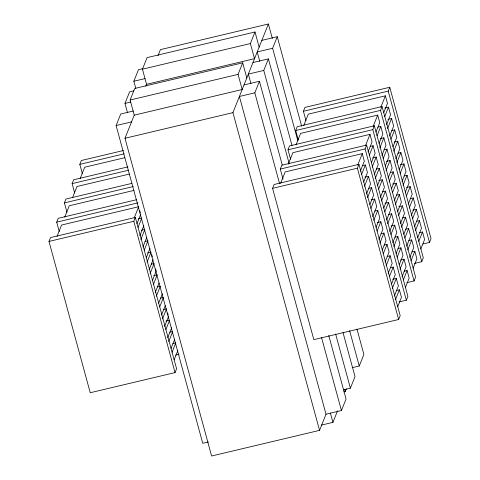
<?xml version="1.0" encoding="UTF-8"?>
<svg xmlns="http://www.w3.org/2000/svg" width="480" height="480" viewBox="0 0 480 480"><rect width="100%" height="100%" fill="white"/><g stroke="black" fill="none" stroke-linecap="round" stroke-linejoin="round"><path stroke-width="0.72" d="M48.99 241.434L50.526 237.582L135.342 217.44L176.592 368.742L175.05 372.594L90.24 392.736L48.99 241.434L133.8 221.292L135.342 217.44M59.25 231.534L56.694 222.168L58.236 218.316L136.524 199.722M66.954 212.262L64.404 202.896L65.94 199.044L131.91 183.378M74.664 192.996L72.108 183.63L73.65 179.778L128.016 166.866M82.368 173.724L79.818 164.358L81.354 160.506L123.402 150.522M57.024 236.43L61.578 225.036L138.684 206.724M64.728 217.158L69.288 205.764L134.022 190.392M72.438 197.892L76.992 186.498L129.366 174.06M80.142 178.62L84.702 167.226L124.71 157.728M208.356 441.954L202.746 443.286L116.118 125.556L120.744 113.994L133.362 111M127.542 112.782L124.986 103.398L129.606 91.836L133.812 90.834M135.816 88.458L133.848 81.234L138.474 69.678L142.674 68.676M244.014 84.924L259.434 81.264L254.814 92.82L239.394 96.486L326.016 414.216L319.56 430.368L211.614 456L124.992 138.27L134.238 115.152L130.116 100.02L134.736 88.458L242.682 62.826L246.804 77.952M145.8 86.244L146.568 84.318L142.446 69.192L147.066 57.63L255.012 31.992L259.134 47.124M157.986 55.776L160.44 49.632L268.386 24L272.322 38.442M134.124 218.118L138.414 207.396M136.992 223.674L140.742 214.29M138.024 227.454L141.774 218.07L138.138 218.934M139.818 235.692L143.838 225.636M140.85 239.472L144.6 230.088M142.914 247.038L146.664 237.654M144.21 250.152L147.966 240.768L145.056 241.458M146.274 257.712L150.024 248.334M147.036 262.164L151.056 252.114L147.42 252.978M149.1 269.73L153.12 259.68M150.132 273.516L154.152 263.46L151.242 264.15M152.46 280.41L156.216 271.026L155.652 268.962M153.492 284.19L157.242 274.806L153.606 275.67M134.238 115.152L242.178 89.514L238.056 74.382L242.682 62.826M146.568 84.318L254.514 58.686L250.386 43.554L255.012 31.992M155.286 292.428L159.042 283.044M156.318 296.208L160.338 286.158L157.428 286.848M319.56 430.368L232.932 112.638L268.386 24M158.646 303.102L162.402 293.718M159.678 306.888L163.434 297.504L160.524 298.194M161.472 315.12L165.228 305.736M162.504 318.906L166.26 309.522M289.164 163.59L263.766 70.44L268.392 58.878L252.972 62.538M297.828 140.706L272.628 48.276L277.254 36.714L261.834 40.38M164.568 326.472L168.588 316.416M165.864 329.58L169.62 320.196L165.984 321.06M167.664 337.818L171.684 327.762M168.69 341.598L172.446 332.214M171.024 348.492L174.51 339.78M172.056 352.278L175.806 342.894L172.896 343.584M174.114 359.844L177.87 350.46M272.58 188.334L274.122 184.482L358.932 164.34L400.182 315.642L398.646 319.494L313.83 339.636L272.58 188.334L357.39 168.192L358.932 164.34M283.038 179.154L280.29 169.068L281.832 165.21L366.642 145.074L407.892 296.37L406.35 300.222L399.102 301.944M290.55 159.162L287.994 149.796L289.536 145.944L374.346 125.802L415.596 277.104L414.06 280.956L406.806 282.678M298.254 139.896L295.704 130.53L297.246 126.678L382.056 106.536L423.306 257.832L421.764 261.684L414.516 263.406M305.964 120.624L303.408 111.258L304.95 107.406L389.76 87.264L431.01 238.566L429.474 242.418L422.946 243.966M280.62 183.33L285.174 171.936L362.274 153.624L364.338 161.19L360.318 171.24M288.324 164.058L292.884 152.664L369.984 134.352L372.048 141.918L368.022 151.974M296.034 144.792L300.588 133.398L377.688 115.086L379.752 122.652L376.002 132.036M303.738 125.52L308.298 114.126L385.398 95.814L387.462 103.38L383.706 112.764M357.72 165.018L362.274 153.624M365.424 145.746L369.984 134.352M373.134 126.48L377.688 115.086M380.838 107.208L385.398 95.814M406.35 300.222L365.1 148.926L366.642 145.074M414.06 280.956L372.81 129.654L374.346 125.802M421.764 261.684L380.514 110.388L382.056 106.536M429.474 242.418L388.224 91.116L389.76 87.264M361.614 174.354L365.37 164.97L362.46 165.66M369.324 155.082L373.074 145.704L370.17 146.394M377.034 135.816L380.784 126.432L377.874 127.122M384.738 116.544L388.494 107.166L384.852 108.03M363.678 181.92L367.434 172.536L365.37 164.97M371.388 162.648L375.138 153.264L373.074 145.704M379.092 143.382L382.848 133.998L380.784 126.432M386.532 124.782L390.552 114.726L388.494 107.166M364.44 186.372L368.466 176.316L364.824 177.18M372.15 167.1L376.17 157.05L372.534 157.914M379.854 147.834L383.88 137.778L380.238 138.642M387.564 128.562L391.584 118.512L387.948 119.376M366.504 193.938L370.524 183.882L368.466 176.316M374.214 174.666L378.234 164.616L376.17 157.05M381.918 155.4L385.938 145.344L383.88 137.778M389.628 136.128L393.648 126.078L391.584 118.512M367.536 197.718L371.556 187.668L368.646 188.358M375.246 178.452L379.266 168.396L376.356 169.086M383.22 158.508L386.97 149.13L384.06 149.82M390.924 139.242L394.68 129.858L391.77 130.548M369.87 204.612L373.62 195.228L371.556 187.668M377.574 185.346L381.33 175.962L379.266 168.396M385.284 166.074L389.034 156.69L386.97 149.13M392.988 146.808L396.744 137.424L394.68 129.858M370.896 208.398L374.652 199.014L371.016 199.878M378.606 189.126L382.356 179.742L378.72 180.606M386.046 170.526L390.066 160.476L386.43 161.34M393.75 151.26L397.77 141.204L394.134 142.068M372.69 216.63L376.716 206.58L374.652 199.014M380.4 197.364L384.42 187.308L382.356 179.742M388.104 178.092L392.13 168.042L390.066 160.476M395.814 158.826L399.834 148.77L397.77 141.204M373.722 220.416L377.748 210.36L374.838 211.05M381.432 201.144L385.452 191.094L382.542 191.784M389.136 181.878L393.162 171.822L390.252 172.512M396.846 162.606L400.866 152.556L397.956 153.246M376.056 227.31L379.806 217.926L377.748 210.36M383.76 208.038L387.516 198.654L385.452 191.094M391.47 188.772L395.22 179.388L393.162 171.822M399.174 169.5L402.93 160.116L400.866 152.556M377.088 231.09L380.838 221.706L377.202 222.57M384.792 211.824L388.548 202.44L384.906 203.304M392.502 192.552L396.252 183.168L392.616 184.032M400.206 173.286L403.962 163.902L400.326 164.766M378.882 239.328L382.902 229.272L380.838 221.706M386.586 220.056L390.606 210.006L388.548 202.44M394.296 200.79L398.316 190.734L396.252 183.168M402 181.518L406.02 171.468L403.962 163.902M379.914 243.108L383.934 233.058L381.024 233.748M387.618 223.842L391.638 213.786L388.728 214.476M395.328 204.57L399.348 194.52L396.438 195.21M403.032 185.304L407.052 175.248L404.142 175.938M382.242 250.002L385.998 240.618L383.934 233.058M389.682 231.402L393.702 221.352L391.638 213.786M397.656 211.464L401.412 202.08L399.348 194.52M405.366 192.198L409.116 182.814L407.052 175.248M383.274 253.788L387.024 244.404L384.114 245.094M390.978 234.516L394.734 225.132L391.098 225.996M398.688 215.25L402.438 205.866L398.802 206.73M406.392 195.978L410.148 186.594L406.512 187.458M385.068 262.02L389.088 251.97L387.024 244.404M392.772 242.754L396.798 232.698L394.734 225.132M400.482 223.482L404.502 213.432L402.438 205.866M408.186 204.216L412.212 194.16L410.148 186.594M386.1 265.806L390.12 255.75L387.21 256.44M393.804 246.534L397.83 236.484L394.92 237.174M401.514 227.268L405.534 217.212L402.624 217.902M409.218 207.996L413.244 197.946L410.334 198.636M388.164 273.366L392.184 263.316L390.12 255.75M396.138 253.428L399.888 244.044L397.83 236.484M403.842 234.162L407.598 224.778L405.534 217.212M411.282 215.562L415.302 205.506L413.244 197.946M389.46 276.48L393.216 267.096L390.306 267.786M397.17 257.214L400.92 247.83L398.01 248.52M404.874 237.942L408.63 228.558L405.72 229.248M412.584 218.676L416.334 209.292L412.698 210.156M321.264 425.142L332.934 422.37L337.554 410.808M343.806 391.89L345.264 391.542L346.35 388.824M391.524 284.046L395.274 274.662L393.216 267.096M399.228 264.774L402.984 255.396L400.92 247.83M406.668 246.18L410.688 236.124L408.63 228.558M414.378 226.908L418.398 216.858L416.334 209.292M326.016 414.216L341.436 410.55L346.062 398.988L328.74 335.442M343.38 389.832L350.394 388.164L355.014 376.602L343.008 332.556M352.248 367.668L359.256 366.006L363.882 354.444L356.988 329.172M392.286 288.498L396.306 278.442L392.67 279.306M399.996 269.232L404.016 259.176L400.38 260.04M407.7 249.96L411.72 239.904L408.81 240.6M415.41 230.694L419.43 220.638L416.52 221.328M394.35 296.064L398.37 286.008L396.306 278.442M402.054 276.792L406.08 266.742L404.016 259.176M409.764 257.526L413.784 247.47L411.72 239.904M417.738 237.588L421.494 228.204L419.43 220.638M395.382 299.844L399.402 289.794L396.492 290.484M403.356 279.906L407.106 270.522L404.196 271.212M411.06 260.64L414.816 251.256L411.906 251.946M418.77 241.368L422.52 231.984L419.61 232.674M397.71 306.738L401.466 297.36L399.402 289.794M405.42 287.472L409.17 278.088L407.106 270.522M413.124 268.2L416.88 258.822L414.816 251.256M420.834 248.934L424.584 239.55L422.52 231.984M142.446 69.192L250.386 43.554M133.848 81.234L145.062 78.576M272.628 48.276L257.208 51.942L259.77 61.326M130.116 100.02L238.056 74.382M124.986 103.398L130.59 102.066M263.766 70.44L248.346 74.1L250.908 83.484M116.118 125.556L131.544 121.896M124.992 138.27L232.932 112.638M79.818 164.358L124.032 153.858M303.408 111.258L388.224 91.116M72.108 183.63L128.652 170.202M295.704 130.53L380.514 110.388M64.404 202.896L133.266 186.546M287.994 149.796L372.81 129.654M56.694 222.168L137.88 202.884M280.29 169.068L365.1 148.926M141.234 230.28L144.87 229.416M163.614 309.54L166.524 308.85M169.806 332.238L172.716 331.548M175.506 355.044L179.13 354.186M357.39 168.192L398.646 319.494M277.254 36.714L301.668 126.258M349.608 330.624L359.256 366.006M268.392 58.878L292.014 145.53M335.628 334.008L350.394 388.164M344.67 389.382L345.264 391.542M259.434 81.264L282.276 165.024M254.814 92.82L279.618 183.81M321.552 337.62L341.436 410.55M330.378 413.004L332.934 422.37M139.806 210.852L140.37 212.916M151.806 254.862L152.37 256.926M167.652 312.978L168.216 315.042M133.8 221.292L175.05 372.594"/></g></svg>
